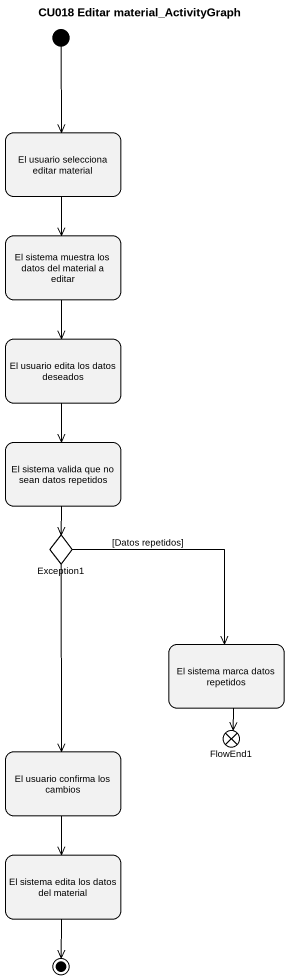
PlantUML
@startuml
title CU018 Editar material_ActivityGraph
hide empty description
state "El usuario selecciona editar material" as El_usuario_selecciona
state "El sistema muestra los datos del material a editar" as El_sistema_muestra_los
state "El usuario edita los datos deseados" as El_usuario_edita_los_datos
state "El sistema valida que no sean datos repetidos" as El_sistema_valida_que_no
state Exception1 <<choice>>
state "El sistema marca datos repetidos" as El_sistema_marca_datos
state FlowEnd1 <<end>>
state "El usuario confirma los cambios" as El_usuario_confirma_los
state "El sistema edita los datos del material" as El_sistema_edita_los_datos
[*] --> El_usuario_selecciona
El_usuario_selecciona --> El_sistema_muestra_los
El_sistema_muestra_los --> El_usuario_edita_los_datos
El_usuario_edita_los_datos --> El_sistema_valida_que_no
El_sistema_valida_que_no --> Exception1
Exception1 --> El_sistema_marca_datos : [Datos repetidos]
Exception1 --> El_usuario_confirma_los
El_sistema_marca_datos --> FlowEnd1
El_usuario_confirma_los --> El_sistema_edita_los_datos
El_sistema_edita_los_datos --> [*]
@enduml
